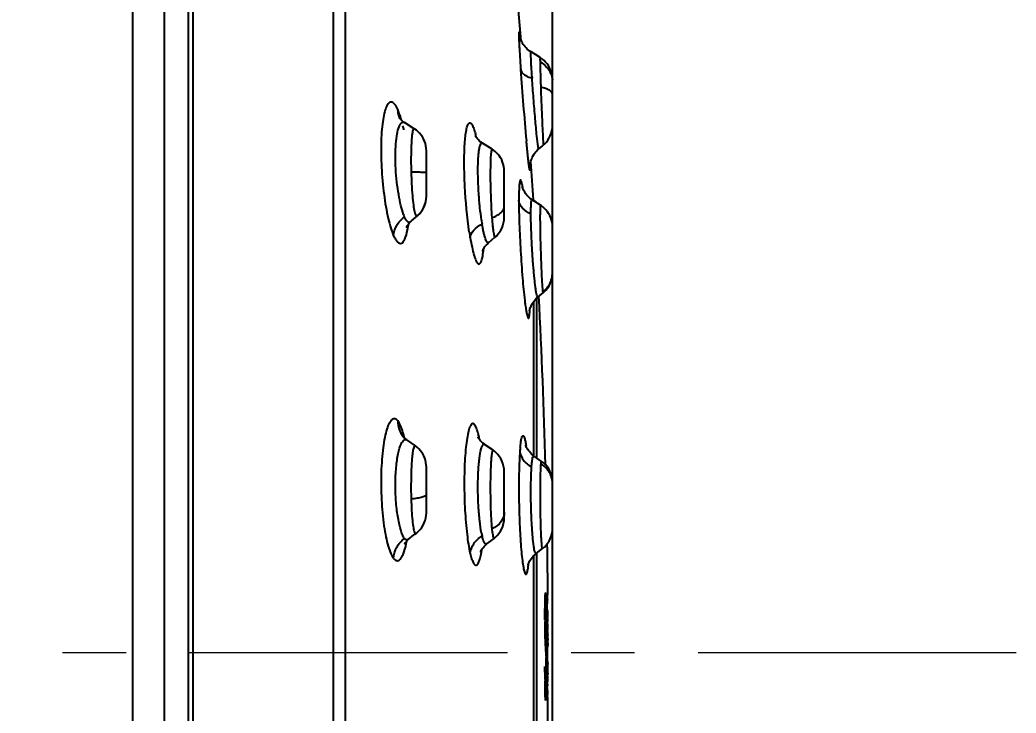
# Model space of a CAD drawing. Header units: millimetres. Extents: x 1241 to 1836, y -3 to 418.
# Drawn here: x 1494.05 to 1513.25, y 310.89 to 324.24 of the extents above; entities that cross this region are included whole.
import ezdxf

# ---------------------------------------------------------------- set-up
doc = ezdxf.new("R2010")
doc.units = ezdxf.units.MM
doc.header["$LTSCALE"] = 32.67
doc.header["$PDMODE"] = 3
doc.header["$PDSIZE"] = 0.3
doc.linetypes.add('CENTER', pattern=[0.6, 0.375, -0.075, 0.075, -0.075])
doc.layers.get('0').update_dxf_attribs({"linetype": 'CONTINUOUS'})
doc.layers.get('Defpoints').update_dxf_attribs({"linetype": 'CONTINUOUS'})
doc.layers.add('1', color=7, linetype='CONTINUOUS')
doc.layers.add('\\M+5B3DF\\M+5B4E7\\M+5CFDF', color=3, linetype='CONTINUOUS', lineweight=18)
doc.layers.add('\\M+5D6D0\\M+5D0C4\\M+5CFDF', color=1, linetype='CENTER', lineweight=18)
doc.styles.add('\\M+5CAFD\\M+5D7D6', font='txt.shx')
doc.dimstyles.new('X\\M+5B3DF\\M+5B4E7\\M+5D1F9\\M+5CABD', dxfattribs={"dimtxt": 2, "dimasz": 1.5, "dimexe": 0.5, "dimexo": 0, "dimgap": 1, "dimtad": 1, "dimtoh": 1, "dimdec": 1, "dimzin": 1, "dimdsep": 46, "dimtxsty": '\\M+5CAFD\\M+5D7D6', "dimcen": 0, "dimadec": 0, "dimazin": 0, "dimtfac": 1, "dimtdec": 1, "dimtmove": 0, "dimatfit": 3, "dimfxl": 0, "dimtolj": 1, "dimtzin": 0, "dimarcsym": 0})

# ---------------------------------------------------------------- blocks, each defined once
blk = doc.blocks.new('*D56')
at = {"layer": '\\M+5B3DF\\M+5B4E7\\M+5CFDF', "color": 0, "lineweight": -2}
for p, q in [((1343.868, 312.112), (1343.868, 366.842)), ((1504.315, 309.646), (1504.315, 366.842)), ((1499.315, 366.342), (1348.868, 366.342))]:
    blk.add_line(p, q, dxfattribs=at)
at = {"layer": '\\M+5B3DF\\M+5B4E7\\M+5CFDF', "color": 0}
for points in [[(1348.868, 367.176), (1348.868, 365.509), (1343.868, 366.342)], [(1499.315, 367.176), (1499.315, 365.509), (1504.315, 366.342)]]:
    blk.add_solid(points, dxfattribs=at)
at = {"layer": 'Defpoints', "color": 0}
for p in [(1343.868, 366.342), (1343.868, 312.112), (1504.315, 309.646)]:
    blk.add_point(p, dxfattribs=at)
at = {"layer": '\\M+5B3DF\\M+5B4E7\\M+5CFDF', "color": 0, "insert": (1419.048, 373.342), "char_height": 6, "attachment_point": 2, "style": '\\M+5CAFD\\M+5D7D6'}
blk.add_mtext('\\A1;160.4', dxfattribs=at)

msp = doc.modelspace()

# ---------------------------------------------------------------- linework, layer by layer
at = {"color": 7, "linetype": 'Continuous'}
for p, q in [((1503.984, 323.572), (1503.902, 323.624)), ((1504.075, 323.516), (1503.984, 323.572)), ((1504.085, 323.51), (1504.075, 323.516)), ((1503.92, 323.139), (1503.921, 323.12)), ((1504.305, 323.186), (1504.293, 323.233)), ((1504.312, 323.138), (1504.305, 323.186)), ((1504.315, 323.089), (1504.312, 323.138)), ((1504.315, 322.213), (1504.315, 323.089)), ((1501.65, 322.144), (1501.461, 322.262)), ((1501.65, 322.143), (1501.65, 322.143)), ((1501.885, 321.72), (1501.882, 321.768)), ((1503.151, 321.749), (1502.965, 321.866)), ((1504.139, 321.833), (1504.164, 321.855)), ((1501.885, 320.845), (1501.885, 321.717)), ((1503.385, 320.438), (1503.385, 321.324)), ((1503.863, 320.821), (1503.837, 320.846)), ((1503.893, 320.796), (1503.863, 320.821)), ((1503.921, 320.775), (1503.893, 320.796)), ((1503.92, 320.776), (1503.921, 320.775)), ((1503.973, 320.741), (1503.921, 320.775)), ((1503.921, 320.775), (1503.921, 320.775)), ((1503.947, 320.758), (1503.947, 320.773)), ((1504.034, 320.701), (1503.973, 320.741)), ((1504.083, 320.669), (1504.034, 320.701)), ((1501.702, 320.459), (1501.704, 320.461)), ((1501.576, 320.348), (1501.58, 320.352)), ((1504.312, 320.295), (1504.306, 320.345)), ((1504.315, 320.247), (1504.312, 320.299)), ((1504.315, 319.369), (1504.315, 320.251)), ((1503.087, 319.954), (1503.206, 320.054)), ((1503.206, 320.054), (1503.207, 320.054)), ((1504.008, 318.878), (1504.008, 315.802)), ((1504.032, 318.899), (1504.03, 318.899)), ((1504.032, 318.9), (1504.032, 318.899)), ((1504.13, 318.984), (1504.132, 318.982)), ((1504.132, 318.982), (1504.133, 318.982)), ((1503.947, 318.808), (1503.948, 315.839)), ((1501.418, 316.24), (1501.416, 316.242)), ((1502.885, 316.195), (1502.883, 316.199)), ((1501.671, 316.034), (1501.507, 316.149)), ((1501.671, 316.033), (1501.671, 316.034)), ((1503.17, 315.949), (1503.007, 316.062)), ((1503.171, 315.949), (1503.17, 315.949)), ((1504.01, 315.8), (1503.957, 315.839)), ((1504.056, 315.768), (1504.01, 315.8)), ((1501.885, 314.747), (1501.885, 315.622)), ((1504.099, 315.738), (1504.056, 315.768)), ((1504.133, 315.711), (1504.099, 315.737)), ((1503.385, 315.538), (1503.382, 315.592)), ((1503.385, 314.651), (1503.385, 315.535)), ((1504.295, 315.464), (1504.281, 315.507)), ((1504.306, 315.419), (1504.295, 315.464)), ((1504.312, 315.373), (1504.306, 315.419)), ((1504.315, 315.333), (1504.311, 315.389)), ((1504.315, 315.327), (1504.312, 315.373)), ((1504.315, 314.449), (1504.315, 315.333)), ((1501.564, 314.254), (1501.612, 314.292)), ((1501.612, 314.292), (1501.663, 314.331)), ((1501.663, 314.331), (1501.685, 314.348)), ((1501.684, 314.349), (1501.686, 314.35)), ((1501.734, 314.392), (1501.766, 314.426)), ((1501.533, 314.228), (1501.539, 314.234)), ((1501.54, 314.234), (1501.539, 314.234)), ((1501.54, 314.234), (1501.564, 314.254)), ((1503.049, 314.144), (1503.189, 314.252)), ((1503.049, 314.144), (1503.049, 314.144)), ((1503.944, 313.91), (1503.972, 313.937)), ((1503.948, 313.914), (1503.948, 310.18)), ((1503.972, 313.937), (1504, 313.96)), ((1504, 313.96), (1504.122, 314.055)), ((1504, 313.96), (1504, 313.96)), ((1504.008, 313.96), (1504.008, 310.137)), ((1504.118, 314.052), (1504.118, 314.052)), ((1504.175, 313.181), (1504.186, 313.181)), ((1504.205, 313.098), (1504.206, 313.137)), ((1504.209, 313.201), (1504.209, 313.206)), ((1504.213, 313.14), (1504.213, 313.131)), ((1504.17, 312.99), (1504.171, 313.034)), ((1504.176, 312.956), (1504.175, 312.906)), ((1504.182, 313.056), (1504.181, 313.056)), ((1504.189, 312.931), (1504.188, 312.956)), ((1504.19, 312.91), (1504.189, 312.931)), ((1504.191, 313.07), (1504.192, 313.056)), ((1504.192, 313.056), (1504.192, 313.037)), ((1504.204, 312.981), (1504.205, 313.02)), ((1504.204, 312.931), (1504.204, 312.954)), ((1504.205, 313.04), (1504.205, 313.098)), ((1504.209, 313.006), (1504.208, 312.967)), ((1504.208, 312.967), (1504.208, 312.89)), ((1504.209, 313.012), (1504.209, 313.006)), ((1504.211, 313.045), (1504.21, 313.056)), ((1504.169, 312.72), (1504.169, 312.856)), ((1504.175, 312.906), (1504.175, 312.781)), ((1504.193, 312.731), (1504.192, 312.776)), ((1504.195, 312.901), (1504.196, 312.881)), ((1504.207, 312.831), (1504.207, 312.762)), ((1504.208, 312.87), (1504.208, 312.851)), ((1504.218, 312.855), (1504.218, 312.78)), ((1504.219, 312.755), (1504.219, 312.731)), ((1504.169, 312.681), (1504.169, 312.72)), ((1504.175, 312.681), (1504.176, 312.631)), ((1504.197, 312.667), (1504.198, 312.637)), ((1504.204, 312.537), (1504.204, 312.62)), ((1504.204, 312.481), (1504.204, 312.537)), ((1504.207, 312.72), (1504.207, 312.678)), ((1504.207, 312.72), (1504.207, 312.706)), ((1504.207, 312.595), (1504.207, 312.395)), ((1504.218, 312.606), (1504.217, 312.68)), ((1504.219, 312.551), (1504.218, 312.578)), ((1504.22, 312.678), (1504.22, 312.65)), ((1504.221, 312.594), (1504.22, 312.539)), ((1504.174, 312.331), (1504.172, 312.431)), ((1504.183, 312.345), (1504.184, 312.331)), ((1504.204, 312.359), (1504.204, 312.42)), ((1504.204, 312.328), (1504.204, 312.359)), ((1504.207, 312.395), (1504.207, 312.334)), ((1504.219, 312.412), (1504.219, 312.495)), ((1504.221, 312.511), (1504.221, 312.484)), ((1504.221, 312.456), (1504.221, 312.423)), ((1504.221, 312.423), (1504.222, 312.39)), ((1504.175, 312.32), (1504.174, 312.331)), ((1504.174, 312.281), (1504.188, 312.281)), ((1504.18, 312.223), (1504.179, 312.231)), ((1504.179, 312.206), (1504.193, 312.206)), ((1504.186, 312.145), (1504.185, 312.156)), ((1504.192, 312.214), (1504.193, 312.206)), ((1504.204, 312.267), (1504.204, 312.328)), ((1504.204, 312.181), (1504.204, 312.267)), ((1504.207, 312.334), (1504.207, 312.303)), ((1504.207, 312.303), (1504.207, 312.242)), ((1504.207, 312.242), (1504.207, 312.181)), ((1504.207, 312.181), (1504.208, 312.142)), ((1504.22, 312.317), (1504.22, 312.337)), ((1504.22, 312.239), (1504.22, 312.298)), ((1504.22, 312.181), (1504.22, 312.239)), ((1504.22, 311.881), (1504.22, 312.181)), ((1504.222, 312.323), (1504.222, 312.29)), ((1504.185, 312.081), (1504.198, 312.081)), ((1504.192, 312.048), (1504.192, 312.056)), ((1504.197, 312.095), (1504.198, 312.081)), ((1504.208, 312.123), (1504.208, 312.064)), ((1504.169, 311.753), (1504.169, 311.781)), ((1504.174, 311.781), (1504.175, 311.656)), ((1504.195, 311.856), (1504.195, 311.881)), ((1504.199, 311.956), (1504.2, 311.9)), ((1504.2, 311.9), (1504.2, 311.789)), ((1504.219, 311.756), (1504.219, 311.806)), ((1504.222, 311.853), (1504.221, 311.825)), ((1504.221, 311.798), (1504.221, 311.686)), ((1504.194, 311.606), (1504.195, 311.656)), ((1504.2, 311.706), (1504.199, 311.661)), ((1504.199, 311.639), (1504.199, 311.595)), ((1504.2, 311.734), (1504.2, 311.706)), ((1504.219, 311.656), (1504.219, 311.706)), ((1504.22, 311.604), (1504.22, 311.576)), ((1504.221, 311.686), (1504.221, 311.659)), ((1504.177, 311.431), (1504.179, 311.381)), ((1504.191, 311.395), (1504.192, 311.406)), ((1504.192, 311.406), (1504.193, 311.456)), ((1504.193, 311.481), (1504.194, 311.506)), ((1504.196, 311.44), (1504.196, 311.373)), ((1504.209, 311.497), (1504.209, 311.447)), ((1504.219, 311.521), (1504.219, 311.494)), ((1504.219, 311.437), (1504.219, 311.409)), ((1504.173, 311.306), (1504.185, 311.306)), ((1504.184, 311.314), (1504.185, 311.306)), ((1504.191, 311.194), (1504.19, 311.18)), ((1504.192, 311.208), (1504.191, 311.194)), ((1504.208, 311.23), (1504.207, 311.275)), ((1504.208, 311.219), (1504.208, 311.23)), ((1504.209, 311.381), (1504.21, 311.364)), ((1504.212, 311.314), (1504.212, 311.306)), ((1504.177, 311.18), (1504.19, 311.18)), ((1504.185, 311.136), (1504.184, 311.13)), ((1504.211, 311.138), (1504.211, 311.13))]:
    msp.add_line(p, q, dxfattribs=at)
for points in [[(1503.901, 323.623), (1503.878, 323.639), (1503.853, 323.658), (1503.829, 323.679), (1503.807, 323.7), (1503.787, 323.722), (1503.769, 323.745), (1503.752, 323.769), (1503.738, 323.791), (1503.726, 323.814), (1503.715, 323.835), (1503.707, 323.855), (1503.7, 323.873), (1503.694, 323.889), (1503.69, 323.903), (1503.687, 323.913), (1503.685, 323.921), (1503.684, 323.927), (1503.684, 323.93), (1503.683, 323.931)], [(1504.258, 323.319), (1504.236, 323.359), (1504.21, 323.395), (1504.182, 323.429), (1504.151, 323.459), (1504.119, 323.486), (1504.085, 323.51)], [(1504.293, 323.233), (1504.278, 323.278), (1504.258, 323.319)], [(1501.373, 322.34), (1501.369, 322.345), (1501.364, 322.352), (1501.362, 322.356), (1501.363, 322.354), (1501.366, 322.347), (1501.367, 322.346)], [(1501.461, 322.262), (1501.457, 322.265), (1501.43, 322.284), (1501.408, 322.302), (1501.391, 322.319), (1501.378, 322.334), (1501.373, 322.34)], [(1501.882, 321.768), (1501.875, 321.816), (1501.864, 321.862), (1501.848, 321.906), (1501.829, 321.948), (1501.807, 321.987), (1501.782, 322.023), (1501.754, 322.056), (1501.724, 322.087), (1501.692, 322.114), (1501.659, 322.138), (1501.65, 322.143)], [(1504.225, 321.925), (1504.25, 321.966), (1504.272, 322.01), (1504.29, 322.058), (1504.304, 322.107), (1504.312, 322.159), (1504.315, 322.211)], [(1502.965, 321.866), (1502.936, 321.886), (1502.91, 321.907), (1502.888, 321.928), (1502.869, 321.948), (1502.853, 321.967), (1502.841, 321.984), (1502.832, 321.998), (1502.826, 322.008)], [(1503.385, 321.326), (1503.382, 321.372), (1503.376, 321.417), (1503.366, 321.461), (1503.352, 321.503), (1503.335, 321.543), (1503.315, 321.581), (1503.292, 321.617), (1503.266, 321.65), (1503.238, 321.68), (1503.208, 321.708), (1503.177, 321.733), (1503.151, 321.75)], [(1503.882, 321.424), (1503.882, 321.421), (1503.882, 321.418), (1503.882, 321.417), (1503.882, 321.418), (1503.882, 321.421), (1503.882, 321.426), (1503.883, 321.435), (1503.884, 321.446), (1503.886, 321.46), (1503.889, 321.477), (1503.893, 321.496), (1503.898, 321.517), (1503.905, 321.539), (1503.914, 321.563), (1503.924, 321.588), (1503.937, 321.614), (1503.951, 321.639), (1503.968, 321.665), (1503.986, 321.69), (1504.006, 321.714), (1504.028, 321.737), (1504.048, 321.755)], [(1504.048, 321.754), (1504.076, 321.778), (1504.114, 321.811), (1504.139, 321.833)], [(1504.164, 321.853), (1504.196, 321.887), (1504.225, 321.925)], [(1503.905, 321.538), (1503.915, 321.563), (1503.925, 321.589), (1503.938, 321.615), (1503.953, 321.64), (1503.97, 321.665), (1503.988, 321.689)], [(1503.757, 320.961), (1503.749, 320.978), (1503.744, 320.992), (1503.74, 321.002), (1503.737, 321.01), (1503.736, 321.014), (1503.736, 321.015), (1503.736, 321.015)], [(1501.792, 320.555), (1501.818, 320.596), (1501.841, 320.641), (1501.859, 320.688), (1501.873, 320.739), (1501.882, 320.791), (1501.885, 320.845)], [(1503.837, 320.846), (1503.814, 320.872), (1503.795, 320.897), (1503.78, 320.921), (1503.767, 320.942), (1503.757, 320.961)], [(1504.085, 320.672), (1503.999, 320.728), (1503.951, 320.759)], [(1504.306, 320.341), (1504.295, 320.387), (1504.28, 320.43), (1504.262, 320.472), (1504.24, 320.51), (1504.216, 320.546), (1504.189, 320.58), (1504.159, 320.61), (1504.128, 320.637), (1504.095, 320.662), (1504.084, 320.67)], [(1501.58, 320.352), (1501.597, 320.368), (1501.638, 320.404)], [(1501.638, 320.404), (1501.682, 320.442), (1501.704, 320.461)], [(1501.704, 320.461), (1501.729, 320.483), (1501.762, 320.517), (1501.792, 320.555)], [(1503.207, 320.054), (1503.232, 320.077), (1503.264, 320.111), (1503.293, 320.149), (1503.319, 320.19), (1503.342, 320.234), (1503.36, 320.282), (1503.373, 320.332), (1503.382, 320.385), (1503.385, 320.438)], [(1501.503, 320.253), (1501.503, 320.252), (1501.502, 320.25), (1501.504, 320.254), (1501.508, 320.262), (1501.514, 320.274), (1501.524, 320.289), (1501.537, 320.307), (1501.554, 320.327), (1501.576, 320.348)], [(1502.968, 319.796), (1502.967, 319.79), (1502.967, 319.789), (1502.968, 319.793), (1502.971, 319.801), (1502.976, 319.813), (1502.984, 319.83), (1502.995, 319.85), (1503.01, 319.873), (1503.029, 319.897), (1503.053, 319.923), (1503.081, 319.95), (1503.086, 319.955)], [(1504.27, 319.162), (1504.289, 319.21), (1504.303, 319.262), (1504.312, 319.315), (1504.315, 319.369)], [(1504.133, 318.982), (1504.156, 319.003), (1504.189, 319.037), (1504.22, 319.075)], [(1504.22, 319.075), (1504.247, 319.117), (1504.27, 319.162)], [(1503.973, 318.841), (1503.994, 318.864), (1504.018, 318.887), (1504.032, 318.899)], [(1504.032, 318.9), (1504.107, 318.962), (1504.132, 318.982)], [(1503.873, 318.639), (1503.873, 318.638), (1503.873, 318.639), (1503.873, 318.642), (1503.874, 318.648), (1503.876, 318.657), (1503.88, 318.669), (1503.885, 318.685), (1503.891, 318.704)], [(1503.891, 318.704), (1503.9, 318.724), (1503.91, 318.747), (1503.923, 318.77), (1503.937, 318.793), (1503.954, 318.817), (1503.973, 318.841)], [(1501.439, 316.21), (1501.431, 316.22), (1501.423, 316.232), (1501.418, 316.24)], [(1501.507, 316.148), (1501.493, 316.159), (1501.473, 316.176), (1501.456, 316.192), (1501.442, 316.207), (1501.439, 316.21)], [(1503.007, 316.062), (1503.002, 316.065), (1502.973, 316.088), (1502.948, 316.111), (1502.927, 316.134), (1502.911, 316.154), (1502.899, 316.171), (1502.89, 316.185), (1502.885, 316.195)], [(1501.885, 315.624), (1501.882, 315.67), (1501.876, 315.715), (1501.866, 315.758), (1501.852, 315.8), (1501.835, 315.84), (1501.815, 315.878), (1501.792, 315.913), (1501.767, 315.946), (1501.739, 315.976), (1501.71, 316.003), (1501.679, 316.028), (1501.671, 316.033)], [(1503.957, 315.839), (1503.937, 315.854), (1503.911, 315.877), (1503.888, 315.9), (1503.868, 315.923), (1503.85, 315.946), (1503.836, 315.967), (1503.824, 315.988), (1503.814, 316.006), (1503.806, 316.022), (1503.801, 316.035), (1503.798, 316.045), (1503.797, 316.047)], [(1503.382, 315.592), (1503.373, 315.645), (1503.359, 315.696), (1503.34, 315.745), (1503.317, 315.79), (1503.289, 315.832), (1503.258, 315.871), (1503.224, 315.906), (1503.187, 315.937), (1503.171, 315.949)], [(1504.281, 315.507), (1504.263, 315.547), (1504.242, 315.585), (1504.218, 315.621), (1504.192, 315.654), (1504.164, 315.684), (1504.133, 315.711)], [(1504.311, 315.389), (1504.302, 315.444), (1504.287, 315.497), (1504.266, 315.547), (1504.241, 315.594), (1504.212, 315.636), (1504.179, 315.675)], [(1501.766, 314.426), (1501.796, 314.464), (1501.821, 314.505), (1501.843, 314.549), (1501.861, 314.596), (1501.874, 314.645), (1501.882, 314.696), (1501.885, 314.747)], [(1503.189, 314.251), (1503.216, 314.274), (1503.251, 314.308), (1503.283, 314.346), (1503.312, 314.389), (1503.337, 314.435), (1503.357, 314.484), (1503.372, 314.537), (1503.381, 314.592), (1503.385, 314.648)], [(1501.686, 314.35), (1501.699, 314.361), (1501.734, 314.392)], [(1504.122, 314.055), (1504.158, 314.085), (1504.191, 314.12), (1504.221, 314.158), (1504.248, 314.2), (1504.271, 314.245), (1504.29, 314.293), (1504.303, 314.343), (1504.312, 314.395), (1504.315, 314.448)], [(1501.471, 314.16), (1501.469, 314.157), (1501.466, 314.149), (1501.466, 314.148), (1501.468, 314.151), (1501.473, 314.16), (1501.481, 314.172), (1501.494, 314.188), (1501.51, 314.207), (1501.533, 314.228)], [(1502.931, 314.001), (1502.93, 314), (1502.929, 313.995), (1502.928, 313.994), (1502.93, 313.998), (1502.934, 314.006), (1502.94, 314.019), (1502.949, 314.034), (1502.961, 314.053), (1502.976, 314.073), (1502.995, 314.094), (1503.016, 314.116), (1503.043, 314.139), (1503.049, 314.144)], [(1503.844, 313.738), (1503.844, 313.737), (1503.844, 313.738), (1503.845, 313.743), (1503.847, 313.751), (1503.851, 313.762), (1503.857, 313.775), (1503.864, 313.791), (1503.873, 313.811), (1503.886, 313.833), (1503.902, 313.857), (1503.921, 313.883), (1503.944, 313.91)]]:
    msp.add_lwpolyline(points, dxfattribs=at)
for centre, radius, start, end in [((1369.175, 312.05), 135.054, 5.00744, 7.02375), ((1543.639, 325.997), 40.03, 183.715, 183.8837), ((1559.172, 327.048), 55.599, 183.8799, 185.3017), ((1516.138, 323.323), 12.056, 181.3494, 181.7896), ((1503.909, 323.048), 0.406, 0.0001, 5.8853), ((1501.729, 322.508), 0.397, 178.8392, 192.0055), ((1501.715, 322.506), 0.383, 192.1032, 204.6362), ((1499.694, 321.841), 1.773, 16.6787, 18.7929), ((1499.279, 321.715), 2.206, 15.5354, 16.7106), ((1497.971, 321.382), 3.557, 11.9808, 13.3392), ((1500.743, 321.489), 2.159, 13.0734, 14.8368), ((1369.175, 312.05), 135.054, 3.70328, 4.01812), ((1500.8, 320.514), 2.983, 8.7905, 9.1785), ((1501.385, 320.845), 0.499, 309.3712, 359.9909), ((1510.182, 320.769), 6.516, 179.2886, 180.0234), ((1502.486, 320.851), 1.105, 198.8569, 201.3378), ((1502, 320.683), 0.591, 203.2944, 203.8622), ((1507.337, 321.024), 4.437, 188.3057, 188.5536), ((1506.864, 320.952), 3.959, 188.5423, 189.3706), ((1508.214, 320.965), 5.562, 188.3938, 189.5249), ((1500.737, 320.051), 2.26, 353.4801, 354.4655), ((1503.835, 319.379), 0.48, 330.6975, 359.9358), ((1503.822, 319.389), 0.496, 307.9093, 319.1735), ((1503.827, 319.384), 0.489, 319.2139, 330.6923), ((1372.885, 312.05), 131.345, 1.57786, 2.99587), ((1509.861, 319.572), 6.127, 186.9287, 187.6805), ((1499.67, 315.769), 1.84, 14.4404, 16.6128), ((1499.286, 315.669), 2.236, 13.43, 14.4771), ((1503.239, 316.217), 0.349, 176.5829, 185.9485), ((1500.978, 315.783), 1.966, 11.2959, 13.3944), ((1500.85, 315.754), 2.097, 11.1067, 11.3689), ((1507.368, 315.656), 3.692, 174.4791, 175.7636), ((1503.857, 315.295), 0.458, 26.5056, 33.0312), ((1503.862, 315.297), 0.453, 13.3247, 26.524), ((1503.87, 315.299), 0.445, 0.0376, 13.2446), ((1504.647, 314.682), 1.732, 190.9104, 191.3917), ((1504.332, 314.618), 1.41, 191.3493, 193.0617), ((1501.582, 314.349), 0.157, 217.0217, 218.4214), ((1372.885, 312.05), 131.345, 0.4826, 0.9148), ((1500.665, 314.389), 2.316, 350.518, 351.3455), ((1501.431, 314.015), 2.436, 353.4088, 354.209), ((1501.08, 314.052), 2.789, 354.1944, 354.3544), ((1463.744, 314.496), 40.453, 357.9603, 358.1021), ((1501.797, 313.179), 2.409, 358.9914, 359.4538), ((1476.597, 313.169), 27.574, 359.3501, 359.6273), ((1501.699, 313.084), 2.473, 358.8433, 359.3587), ((1502.512, 312.969), 1.682, 359.6267, 2.2911), ((1517.693, 312.967), 13.489, 179.9393, 180.0571), ((1502.277, 313.056), 1.929, 358.9487, 359.5269), ((1495.055, 312.785), 9.12, 359.508, 359.9793), ((1372.885, 312.05), 131.31, 0.24261, 0.29718), ((1508.676, 312.931), 4.481, 180.63, 181.0215), ((1507.524, 312.799), 3.317, 179.107, 179.4431), ((1492.827, 312.764), 11.381, 359.7803, 359.9901), ((1501.769, 312.906), 2.439, 359.1675, 359.6245), ((1501.917, 312.835), 2.302, 0.4873, 1.117), ((1506.568, 312.8), 2.349, 180.4977, 181.1008), ((1501.495, 312.676), 2.725, 0.6253, 1.1395), ((1507.976, 312.725), 3.806, 180.6599, 181.0783), ((1513.433, 312.635), 9.259, 179.5576, 179.7123), ((1500.039, 312.569), 4.16, 0.506, 0.9265), ((1512.74, 312.656), 8.522, 180.3338, 180.5208), ((1498.175, 312.5), 6.044, 0.2189, 0.4824), ((1510.363, 312.754), 6.143, 180.4442, 180.7057), ((1499.801, 312.6), 4.42, 0.2924, 0.6542), ((1499.617, 312.603), 4.604, 359.8917, 0.2383), ((1508.932, 312.561), 4.712, 180.2654, 180.6018), ((1497.968, 312.503), 6.251, 359.9252, 0.1799), ((1488.137, 312.277), 16.082, 0.28, 0.4779), ((1512.055, 312.39), 7.835, 180.2496, 180.3918), ((1498.818, 312.425), 5.403, 0.3307, 0.6227), ((1493.397, 312.327), 10.825, 0.153, 0.3291), ((1493.066, 312.331), 11.156, 359.9572, 0.1282), ((1498.61, 312.282), 5.61, 0.165, 0.3636), ((1518.163, 312.275), 13.942, 179.9401, 180.0773), ((1530.908, 312.32), 26.687, 180.1377, 180.2812), ((1490.763, 312.132), 13.459, 0.103, 0.2455), ((1507.991, 312.021), 3.798, 180.6053, 180.9829), ((1505.633, 312.102), 1.435, 180.8292, 181.3856), ((1502.82, 311.938), 1.379, 0.755, 1.3311), ((1497.767, 312.106), 6.44, 0.1445, 0.3175), ((1500.646, 311.726), 3.55, 0.488, 0.8916), ((1527.876, 311.842), 23.677, 180.1289, 180.2635), ((1509.662, 311.787), 5.443, 179.5341, 179.7972), ((1497.983, 311.908), 6.237, 359.5174, 359.7469), ((1510.937, 311.776), 6.716, 179.5819, 179.8188), ((1496.683, 311.91), 7.539, 359.5691, 359.7799), ((1449.723, 311.492), 54.447, 0.0407, 0.2747), ((1506.596, 311.589), 2.401, 179.6107, 180.2071), ((1372.885, 312.05), 131.311, 359.8388, 359.87154), ((1501.405, 311.712), 2.79, 358.8454, 359.3577), ((1506.887, 311.622), 2.688, 179.1544, 179.6281), ((1502.201, 311.673), 2.018, 359.1058, 359.4976), ((1499.119, 311.75), 5.1, 359.5018, 0.064), ((1507.099, 311.526), 2.88, 179.0025, 179.5481), ((1500.942, 311.662), 3.279, 358.9725, 359.4454), ((1512.85, 311.58), 8.629, 179.4816, 179.6665), ((1507.069, 311.57), 2.899, 180.776, 181.2704), ((1501.51, 311.4), 2.667, 0.6669, 1.2041), ((1507.157, 311.417), 2.964, 178.7633, 179.2482), ((1507.616, 311.471), 3.417, 179.0436, 179.4167), ((1502.71, 311.534), 1.488, 358.0653, 358.9113), ((1502.045, 311.346), 2.162, 0.4813, 1.0712), ((1517.846, 311.613), 13.637, 180.3462, 180.4862), ((1510.634, 311.449), 6.425, 180.011, 180.4573), ((1499.19, 311.362), 5.02, 0.213, 0.4035), ((1507.14, 311.53), 2.921, 179.6357, 180.1773), ((1501.261, 311.484), 2.959, 359.642, 0.1838), ((1501.42, 311.487), 2.799, 358.979, 359.5554), ((1505.814, 311.271), 1.62, 177.9934, 178.7898), ((1494.372, 311.672), 9.829, 357.994, 358.1248), ((1502.975, 311.39), 1.221, 358.1252, 359.1748), ((1372.885, 312.05), 131.345, 359.08313, 359.63002), ((1495.924, 311.52), 8.297, 357.9684, 358.1038), ((1505.627, 311.175), 1.413, 177.968, 178.7647)]:
    msp.add_arc(centre, radius, start, end, dxfattribs=at)
for points, knots in [([(1503.686, 323.921), (1503.684, 323.936), (1503.679, 323.963), (1503.677, 323.984), (1503.669, 324.008), (1503.665, 323.984), (1503.666, 323.963), (1503.666, 323.914), (1503.668, 323.853), (1503.67, 323.805), (1503.671, 323.778)], [0, 0, 0, 0, 0.148499, 0.238942, 0.271441, 0.302243, 0.391174, 0.538128, 0.741906, 1, 1, 1, 1]), ([(1503.671, 323.778), (1503.673, 323.751), (1503.679, 323.626), (1503.687, 323.501), (1503.693, 323.403)], [0, 0, 0, 0, 0.212776, 1, 1, 1, 1]), ([(1503.92, 323.139), (1503.915, 323.206), (1503.909, 323.302), (1503.903, 323.42), (1503.9, 323.492), (1503.899, 323.546), (1503.898, 323.591), (1503.898, 323.606), (1503.899, 323.625), (1503.901, 323.624)], [0, 0, 0, 0, 0.416723, 0.590429, 0.73688, 0.853061, 0.936507, 0.98562, 1, 1, 1, 1]), ([(1504.075, 323.516), (1504.075, 323.516), (1504.075, 323.514), (1504.074, 323.511), (1504.074, 323.504), (1504.073, 323.49), (1504.073, 323.466), (1504.074, 323.445), (1504.074, 323.433)], [0, 0, 0, 0, 0.015216, 0.061392, 0.139028, 0.248175, 0.561045, 1, 1, 1, 1]), ([(1503.701, 323.286), (1503.703, 323.268), (1503.725, 323.218), (1503.804, 323.157), (1503.879, 323.131), (1503.921, 323.12)], [0, 0, 0, 0, 0.18766, 0.543418, 1, 1, 1, 1]), ([(1504.074, 323.433), (1504.074, 323.409), (1504.078, 323.278), (1504.083, 323.147), (1504.085, 323.04)], [0, 0, 0, 0, 0.182763, 1, 1, 1, 1]), ([(1504.038, 321.799), (1504.027, 321.866), (1504.008, 322.043), (1503.98, 322.354), (1503.948, 322.727), (1503.93, 322.99), (1503.921, 323.12)], [0, 0, 0, 0, 0.15342, 0.40411, 0.704916, 1, 1, 1, 1]), ([(1504.262, 323.248), (1504.269, 323.236), (1504.294, 323.186), (1504.308, 323.131), (1504.312, 323.089)], [0, 0, 0, 0, 0.256514, 1, 1, 1, 1]), ([(1504.087, 322.947), (1504.092, 322.817), (1504.099, 322.624), (1504.11, 322.373), (1504.117, 322.203), (1504.124, 322.076), (1504.128, 321.989), (1504.131, 321.937), (1504.133, 321.896), (1504.135, 321.864), (1504.137, 321.845), (1504.138, 321.835), (1504.139, 321.833)], [0, 0, 0, 0, 0.34889, 0.519527, 0.675206, 0.807191, 0.862176, 0.908853, 0.946538, 0.974564, 0.992389, 1, 1, 1, 1]), ([(1504.315, 322.804), (1504.315, 322.838), (1504.26, 322.888), (1504.177, 322.923), (1504.119, 322.94), (1504.087, 322.947)], [0, 0, 0, 0, 0.362282, 0.652844, 1, 1, 1, 1]), ([(1501.332, 322.516), (1501.316, 322.549), (1501.293, 322.594), (1501.252, 322.638), (1501.224, 322.656), (1501.195, 322.659), (1501.167, 322.647), (1501.143, 322.622), (1501.109, 322.566), (1501.076, 322.465), (1501.045, 322.313), (1501.023, 322.123), (1501.011, 321.902), (1501.01, 321.658), (1501.021, 321.312), (1501.058, 320.894), (1501.124, 320.503), (1501.194, 320.24), (1501.232, 320.13), (1501.253, 320.082)], [0, 0, 0, 0, 0.038326, 0.052093, 0.062968, 0.072226, 0.081835, 0.093614, 0.108592, 0.149445, 0.204359, 0.271868, 0.350174, 0.43703, 0.529044, 0.713971, 0.877801, 0.945267, 1, 1, 1, 1]), ([(1501.373, 322.412), (1501.369, 322.421), (1501.357, 322.457), (1501.343, 322.491), (1501.332, 322.516)], [0, 0, 0, 0, 0.270497, 1, 1, 1, 1]), ([(1501.441, 320.494), (1501.421, 320.55), (1501.388, 320.676), (1501.347, 320.884), (1501.312, 321.121), (1501.291, 321.372), (1501.286, 321.619), (1501.292, 321.843), (1501.315, 322.029), (1501.341, 322.137), (1501.358, 322.181)], [0, 0, 0, 0, 0.103221, 0.229522, 0.372859, 0.523634, 0.671573, 0.805934, 0.917112, 1, 1, 1, 1]), ([(1501.358, 322.181), (1501.364, 322.195), (1501.376, 322.221), (1501.397, 322.252), (1501.422, 322.271), (1501.441, 322.27), (1501.448, 322.268)], [0, 0, 0, 0, 0.353553, 0.623055, 0.824177, 1, 1, 1, 1]), ([(1501.65, 322.143), (1501.633, 322.153), (1501.612, 322.078), (1501.605, 322.017), (1501.596, 321.908), (1501.591, 321.783), (1501.585, 321.578), (1501.587, 321.418), (1501.591, 321.307)], [0, 0, 0, 0, 0.068469, 0.156005, 0.278693, 0.431425, 0.60745, 1, 1, 1, 1]), ([(1502.711, 320.153), (1502.668, 320.445), (1502.628, 320.887), (1502.612, 321.396), (1502.615, 321.669), (1502.622, 321.844), (1502.634, 321.992), (1502.648, 322.097), (1502.664, 322.163), (1502.675, 322.2), (1502.687, 322.228), (1502.7, 322.247), (1502.716, 322.257), (1502.734, 322.255), (1502.75, 322.241), (1502.774, 322.207), (1502.802, 322.139), (1502.82, 322.078), (1502.83, 322.041)], [0, 0, 0, 0, 0.371979, 0.557841, 0.641436, 0.715857, 0.778944, 0.828888, 0.848603, 0.864727, 0.877351, 0.88675, 0.893685, 0.900007, 0.908108, 0.919344, 0.952528, 1, 1, 1, 1]), ([(1502.946, 320.383), (1502.935, 320.464), (1502.914, 320.633), (1502.893, 320.89), (1502.879, 321.149), (1502.876, 321.356), (1502.88, 321.508), (1502.886, 321.606), (1502.893, 321.69), (1502.903, 321.759), (1502.915, 321.812), (1502.928, 321.847), (1502.944, 321.87), (1502.96, 321.869), (1502.965, 321.866)], [0, 0, 0, 0, 0.161451, 0.336294, 0.511337, 0.673608, 0.746083, 0.81094, 0.866947, 0.913064, 0.948504, 0.973304, 0.988596, 1, 1, 1, 1]), ([(1503.15, 321.751), (1503.147, 321.752), (1503.139, 321.739), (1503.135, 321.718), (1503.128, 321.679), (1503.122, 321.603), (1503.117, 321.476), (1503.115, 321.296), (1503.116, 321.087), (1503.124, 320.795), (1503.135, 320.575), (1503.145, 320.431)], [0, 0, 0, 0, 0.007234, 0.025033, 0.053862, 0.0931, 0.200104, 0.33943, 0.501256, 0.673635, 1, 1, 1, 1]), ([(1503.845, 321.573), (1503.843, 321.597), (1503.831, 321.709), (1503.82, 321.822), (1503.811, 321.91)], [0, 0, 0, 0, 0.214621, 1, 1, 1, 1]), ([(1504.048, 321.754), (1504.047, 321.754), (1504.045, 321.76), (1504.044, 321.766), (1504.041, 321.781), (1504.039, 321.792), (1504.038, 321.799)], [0, 0, 0, 0, 0.057911, 0.243444, 0.558164, 1, 1, 1, 1]), ([(1503.882, 321.428), (1503.883, 321.413), (1503.882, 321.385), (1503.884, 321.363), (1503.88, 321.339), (1503.872, 321.363), (1503.869, 321.385), (1503.861, 321.435), (1503.854, 321.497), (1503.848, 321.546), (1503.845, 321.573)], [0, 0, 0, 0, 0.147386, 0.23658, 0.267507, 0.299859, 0.389996, 0.53786, 0.741872, 1, 1, 1, 1]), ([(1501.591, 321.307), (1501.595, 321.156), (1501.604, 320.943), (1501.629, 320.687), (1501.646, 320.583), (1501.657, 320.54)], [0, 0, 0, 0, 0.589759, 0.827441, 1, 1, 1, 1]), ([(1501.885, 321.295), (1501.885, 321.296), (1501.875, 321.297), (1501.863, 321.299), (1501.836, 321.301), (1501.802, 321.303), (1501.758, 321.304), (1501.687, 321.306), (1501.63, 321.307), (1501.591, 321.307)], [0, 0, 0, 0, 0.01746, 0.067987, 0.153661, 0.273095, 0.423441, 0.599132, 1, 1, 1, 1]), ([(1503.745, 320.99), (1503.74, 321.018), (1503.734, 321.056), (1503.723, 321.103), (1503.716, 321.127), (1503.709, 321.144), (1503.705, 321.155), (1503.695, 321.159), (1503.689, 321.15), (1503.685, 321.137), (1503.681, 321.116), (1503.677, 321.088), (1503.674, 321.053), (1503.671, 321.012), (1503.668, 320.943), (1503.667, 320.889), (1503.666, 320.85)], [0, 0, 0, 0, 0.173585, 0.239486, 0.291061, 0.328259, 0.351513, 0.364147, 0.38012, 0.408751, 0.451687, 0.509144, 0.580798, 0.6662, 0.764862, 1, 1, 1, 1]), ([(1503.145, 320.431), (1503.179, 320.441), (1503.241, 320.466), (1503.319, 320.518), (1503.372, 320.58), (1503.385, 320.628), (1503.385, 320.65)], [0, 0, 0, 0, 0.307523, 0.580871, 0.808666, 1, 1, 1, 1]), ([(1503.898, 320.499), (1503.838, 320.526), (1503.732, 320.595), (1503.673, 320.711), (1503.666, 320.767)], [0, 0, 0, 0, 0.538154, 1, 1, 1, 1]), ([(1503.666, 320.767), (1503.666, 320.617), (1503.674, 320.291), (1503.697, 319.791), (1503.732, 319.296), (1503.762, 318.977), (1503.78, 318.833)], [0, 0, 0, 0, 0.231656, 0.504595, 0.77529, 1, 1, 1, 1]), ([(1503.898, 320.499), (1503.898, 320.539), (1503.898, 320.605), (1503.903, 320.699), (1503.904, 320.74), (1503.914, 320.778), (1503.92, 320.776)], [0, 0, 0, 0, 0.422844, 0.736114, 0.930905, 1, 1, 1, 1]), ([(1504.083, 320.669), (1504.082, 320.668), (1504.081, 320.663), (1504.08, 320.654), (1504.079, 320.64), (1504.076, 320.611), (1504.075, 320.563), (1504.073, 320.493), (1504.073, 320.407), (1504.074, 320.306), (1504.076, 320.194), (1504.078, 320.03), (1504.085, 319.817), (1504.095, 319.505), (1504.105, 319.28), (1504.114, 319.142)], [0, 0, 0, 0, 0.002851, 0.008956, 0.018347, 0.030994, 0.06567, 0.112105, 0.169194, 0.235429, 0.309218, 0.388871, 0.558398, 0.727424, 1, 1, 1, 1]), ([(1504.085, 320.672), (1504.085, 320.671), (1504.086, 320.67), (1504.087, 320.669), (1504.087, 320.669)], [0, 0, 0, 0, 0.383532, 1, 1, 1, 1]), ([(1501.253, 320.082), (1501.256, 320.151), (1501.301, 320.293), (1501.401, 320.401), (1501.46, 320.444)], [0, 0, 0, 0, 0.484413, 1, 1, 1, 1]), ([(1501.479, 320.405), (1501.478, 320.408), (1501.471, 320.42), (1501.464, 320.434), (1501.46, 320.444)], [0, 0, 0, 0, 0.232442, 1, 1, 1, 1]), ([(1501.58, 320.352), (1501.573, 320.346), (1501.557, 320.336), (1501.527, 320.344), (1501.502, 320.369), (1501.487, 320.391), (1501.479, 320.405)], [0, 0, 0, 0, 0.206271, 0.396671, 0.650517, 1, 1, 1, 1]), ([(1501.657, 320.54), (1501.657, 320.537), (1501.66, 320.526), (1501.663, 320.515), (1501.666, 320.507)], [0, 0, 0, 0, 0.269999, 1, 1, 1, 1]), ([(1501.666, 320.507), (1501.668, 320.499), (1501.674, 320.485), (1501.682, 320.467), (1501.696, 320.456), (1501.702, 320.459)], [0, 0, 0, 0, 0.397032, 0.689646, 1, 1, 1, 1]), ([(1503.145, 320.431), (1503.15, 320.376), (1503.157, 320.299), (1503.168, 320.202), (1503.176, 320.148), (1503.184, 320.103), (1503.189, 320.079), (1503.2, 320.049), (1503.206, 320.054)], [0, 0, 0, 0, 0.429043, 0.605066, 0.749962, 0.862255, 0.94092, 1, 1, 1, 1]), ([(1504.03, 318.899), (1504.025, 318.899), (1504.018, 318.918), (1504.01, 318.945), (1503.999, 318.996), (1503.989, 319.063), (1503.979, 319.148), (1503.968, 319.247), (1503.957, 319.359), (1503.942, 319.527), (1503.926, 319.748), (1503.908, 320.088), (1503.898, 320.339), (1503.898, 320.499)], [0, 0, 0, 0, 0.008584, 0.028817, 0.060249, 0.102666, 0.155738, 0.218323, 0.288981, 0.365922, 0.53169, 0.702203, 1, 1, 1, 1]), ([(1501.519, 320.187), (1501.521, 320.197), (1501.529, 320.237), (1501.536, 320.278), (1501.54, 320.309)], [0, 0, 0, 0, 0.235585, 1, 1, 1, 1]), ([(1502.728, 320.044), (1502.734, 320.097), (1502.797, 320.209), (1502.898, 320.278), (1502.958, 320.307)], [0, 0, 0, 0, 0.443593, 1, 1, 1, 1]), ([(1503.086, 319.955), (1503.082, 319.951), (1503.069, 319.947), (1503.051, 319.963), (1503.036, 319.989), (1503.02, 320.029), (1503.005, 320.082), (1502.988, 320.147), (1502.973, 320.224), (1502.963, 320.278), (1502.958, 320.307)], [0, 0, 0, 0, 0.038803, 0.085902, 0.161223, 0.269878, 0.410597, 0.580768, 0.77796, 1, 1, 1, 1]), ([(1501.253, 320.082), (1501.264, 320.057), (1501.286, 320.014), (1501.323, 319.963), (1501.363, 319.933), (1501.407, 319.934), (1501.443, 319.966), (1501.488, 320.049), (1501.507, 320.128), (1501.519, 320.187)], [0, 0, 0, 0, 0.162956, 0.284894, 0.372099, 0.442968, 0.527022, 0.644531, 1, 1, 1, 1]), ([(1502.728, 320.044), (1502.739, 319.982), (1502.759, 319.871), (1502.791, 319.741), (1502.817, 319.657), (1502.835, 319.61), (1502.853, 319.574), (1502.87, 319.55), (1502.888, 319.536), (1502.909, 319.539), (1502.925, 319.556), (1502.946, 319.597), (1502.967, 319.679), (1502.978, 319.751), (1502.983, 319.794)], [0, 0, 0, 0, 0.227904, 0.41126, 0.484845, 0.54576, 0.593712, 0.62895, 0.653309, 0.673294, 0.698607, 0.7344, 0.842386, 1, 1, 1, 1]), ([(1504.114, 319.142), (1504.116, 319.112), (1504.119, 319.064), (1504.123, 319.016), (1504.126, 318.998)], [0, 0, 0, 0, 0.620887, 1, 1, 1, 1]), ([(1504.126, 318.998), (1504.127, 318.996), (1504.128, 318.991), (1504.129, 318.987), (1504.13, 318.984)], [0, 0, 0, 0, 0.332788, 1, 1, 1, 1]), ([(1503.79, 318.754), (1503.795, 318.719), (1503.803, 318.659), (1503.816, 318.588), (1503.826, 318.544), (1503.832, 318.521), (1503.839, 318.505), (1503.844, 318.494), (1503.852, 318.49), (1503.859, 318.498), (1503.863, 318.509), (1503.867, 318.528), (1503.871, 318.553), (1503.875, 318.6), (1503.878, 318.638), (1503.879, 318.665)], [0, 0, 0, 0, 0.230604, 0.407807, 0.475278, 0.528337, 0.56697, 0.59162, 0.605259, 0.62077, 0.64842, 0.690246, 0.746605, 0.817276, 1, 1, 1, 1]), ([(1501.332, 316.517), (1501.317, 316.534), (1501.291, 316.557), (1501.247, 316.555), (1501.219, 316.539), (1501.193, 316.511), (1501.156, 316.452), (1501.116, 316.346), (1501.078, 316.188), (1501.047, 315.992), (1501.024, 315.767), (1501.007, 315.431), (1501.013, 315.003), (1501.049, 314.588), (1501.1, 314.29), (1501.143, 314.111), (1501.191, 313.972), (1501.231, 313.895), (1501.253, 313.866)], [0, 0, 0, 0, 0.023339, 0.032902, 0.043467, 0.056499, 0.072766, 0.116104, 0.173754, 0.243569, 0.323222, 0.410268, 0.594955, 0.770205, 0.845794, 0.910333, 0.962142, 1, 1, 1, 1]), ([(1501.332, 316.517), (1501.331, 316.462), (1501.348, 316.35), (1501.404, 316.252), (1501.439, 316.21)], [0, 0, 0, 0, 0.497668, 1, 1, 1, 1]), ([(1501.432, 316.295), (1501.419, 316.34), (1501.392, 316.417), (1501.354, 316.491), (1501.332, 316.517)], [0, 0, 0, 0, 0.582278, 1, 1, 1, 1]), ([(1502.876, 316.296), (1502.87, 316.315), (1502.86, 316.349), (1502.842, 316.395), (1502.823, 316.429), (1502.805, 316.452), (1502.784, 316.465), (1502.762, 316.46), (1502.744, 316.441), (1502.718, 316.395), (1502.691, 316.307), (1502.665, 316.171), (1502.642, 315.997), (1502.626, 315.79), (1502.616, 315.559), (1502.613, 315.31), (1502.616, 315.055), (1502.629, 314.725), (1502.659, 314.359), (1502.7, 314.08), (1502.728, 313.96)], [0, 0, 0, 0, 0.021697, 0.039512, 0.053502, 0.063916, 0.071518, 0.078357, 0.087176, 0.099484, 0.13571, 0.186761, 0.251232, 0.327391, 0.412958, 0.504637, 0.598979, 0.692572, 0.865219, 1, 1, 1, 1]), ([(1502.891, 316.238), (1502.889, 316.243), (1502.885, 316.262), (1502.88, 316.282), (1502.876, 316.296)], [0, 0, 0, 0, 0.26207, 1, 1, 1, 1]), ([(1503.693, 316.011), (1503.696, 316.042), (1503.702, 316.095), (1503.715, 316.165), (1503.725, 316.205), (1503.74, 316.232), (1503.755, 316.227), (1503.762, 316.217), (1503.769, 316.201), (1503.777, 316.178), (1503.784, 316.149), (1503.795, 316.098), (1503.802, 316.056), (1503.806, 316.026)], [0, 0, 0, 0, 0.20789, 0.36384, 0.463315, 0.510995, 0.528636, 0.555138, 0.594444, 0.647687, 0.71505, 0.796405, 1, 1, 1, 1]), ([(1501.423, 314.32), (1501.397, 314.382), (1501.356, 314.536), (1501.31, 314.797), (1501.288, 315.103), (1501.286, 315.42), (1501.304, 315.673), (1501.333, 315.851), (1501.357, 315.96), (1501.385, 316.046), (1501.415, 316.109), (1501.446, 316.15), (1501.475, 316.159), (1501.487, 316.157)], [0, 0, 0, 0, 0.105653, 0.248533, 0.415904, 0.588565, 0.746177, 0.814163, 0.872728, 0.920512, 0.956746, 0.981943, 1, 1, 1, 1]), ([(1501.671, 316.034), (1501.668, 316.036), (1501.658, 316.037), (1501.647, 316.022), (1501.638, 316), (1501.629, 315.967), (1501.62, 315.924), (1501.613, 315.872), (1501.607, 315.81), (1501.599, 315.712), (1501.593, 315.574), (1501.586, 315.33), (1501.586, 315.139), (1501.591, 315.01)], [0, 0, 0, 0, 0.010681, 0.024882, 0.047946, 0.080558, 0.122447, 0.173223, 0.232488, 0.29979, 0.454828, 0.629336, 1, 1, 1, 1]), ([(1502.946, 314.354), (1502.932, 314.43), (1502.909, 314.6), (1502.886, 314.871), (1502.875, 315.166), (1502.878, 315.412), (1502.887, 315.599), (1502.897, 315.722), (1502.91, 315.83), (1502.925, 315.919), (1502.942, 315.988), (1502.958, 316.033), (1502.973, 316.056), (1502.984, 316.065), (1502.996, 316.068), (1503.004, 316.064), (1503.007, 316.062)], [0, 0, 0, 0, 0.132205, 0.292289, 0.465947, 0.635767, 0.713996, 0.785157, 0.84739, 0.899329, 0.940171, 0.969272, 0.979439, 0.987061, 0.993275, 1, 1, 1, 1]), ([(1503.17, 315.949), (1503.161, 315.955), (1503.148, 315.91), (1503.143, 315.873), (1503.134, 315.804), (1503.128, 315.724), (1503.12, 315.586), (1503.116, 315.39), (1503.115, 315.137), (1503.119, 314.881), (1503.129, 314.646), (1503.139, 314.5), (1503.145, 314.434)], [0, 0, 0, 0, 0.022262, 0.052156, 0.095039, 0.149417, 0.213642, 0.365627, 0.536907, 0.710931, 0.870722, 1, 1, 1, 1]), ([(1503.686, 315.929), (1503.677, 315.803), (1503.666, 315.521), (1503.665, 315.156), (1503.67, 314.835), (1503.678, 314.592), (1503.689, 314.359), (1503.702, 314.144), (1503.718, 313.956), (1503.736, 313.799), (1503.755, 313.681), (1503.771, 313.606), (1503.786, 313.571), (1503.796, 313.556), (1503.811, 313.559), (1503.819, 313.576), (1503.828, 313.6), (1503.836, 313.636), (1503.844, 313.682), (1503.849, 313.717), (1503.851, 313.736)], [0, 0, 0, 0, 0.147019, 0.328618, 0.424839, 0.52031, 0.611835, 0.696224, 0.77036, 0.83199, 0.879281, 0.910332, 0.919574, 0.925076, 0.928898, 0.935093, 0.945149, 0.959368, 0.977718, 1, 1, 1, 1]), ([(1503.686, 315.929), (1503.692, 315.868), (1503.746, 315.743), (1503.851, 315.661), (1503.911, 315.629)], [0, 0, 0, 0, 0.471408, 1, 1, 1, 1]), ([(1503.92, 315.724), (1503.922, 315.742), (1503.928, 315.776), (1503.933, 315.808), (1503.949, 315.845), (1503.957, 315.839)], [0, 0, 0, 0, 0.447575, 0.761265, 1, 1, 1, 1]), ([(1504, 313.96), (1503.99, 313.952), (1503.97, 314.002), (1503.964, 314.042), (1503.95, 314.117), (1503.94, 314.204), (1503.93, 314.311), (1503.921, 314.431), (1503.91, 314.612), (1503.901, 314.849), (1503.896, 315.206), (1503.9, 315.466), (1503.911, 315.629)], [0, 0, 0, 0, 0.022651, 0.053056, 0.095479, 0.14901, 0.212757, 0.285243, 0.364553, 0.535669, 0.709442, 1, 1, 1, 1]), ([(1503.911, 315.629), (1503.911, 315.637), (1503.914, 315.669), (1503.917, 315.701), (1503.92, 315.724)], [0, 0, 0, 0, 0.275353, 1, 1, 1, 1]), ([(1504.085, 315.655), (1504.085, 315.648), (1504.083, 315.614), (1504.082, 315.58), (1504.081, 315.553)], [0, 0, 0, 0, 0.214652, 1, 1, 1, 1]), ([(1504.087, 315.693), (1504.087, 315.69), (1504.086, 315.678), (1504.085, 315.665), (1504.085, 315.655)], [0, 0, 0, 0, 0.22289, 1, 1, 1, 1]), ([(1504.099, 315.737), (1504.096, 315.739), (1504.089, 315.714), (1504.089, 315.705), (1504.087, 315.693)], [0, 0, 0, 0, 0.231481, 1, 1, 1, 1]), ([(1504.241, 315.544), (1504.231, 315.56), (1504.189, 315.617), (1504.133, 315.665), (1504.087, 315.693)], [0, 0, 0, 0, 0.253248, 1, 1, 1, 1]), ([(1504.081, 315.553), (1504.078, 315.488), (1504.074, 315.344), (1504.073, 315.113), (1504.075, 314.862), (1504.079, 314.613), (1504.086, 314.419), (1504.092, 314.283), (1504.097, 314.201), (1504.101, 314.138), (1504.108, 314.088), (1504.109, 314.068), (1504.116, 314.05), (1504.118, 314.052)], [0, 0, 0, 0, 0.128996, 0.287424, 0.460231, 0.630829, 0.782884, 0.847396, 0.902176, 0.945788, 0.976869, 0.994646, 1, 1, 1, 1]), ([(1501.885, 315.099), (1501.885, 315.088), (1501.866, 315.071), (1501.838, 315.057), (1501.785, 315.039), (1501.702, 315.022), (1501.63, 315.014), (1501.591, 315.01)], [0, 0, 0, 0, 0.10548, 0.195459, 0.3134, 0.624141, 1, 1, 1, 1]), ([(1501.591, 315.01), (1501.593, 314.936), (1501.599, 314.797), (1501.61, 314.61), (1501.628, 314.47), (1501.644, 314.393), (1501.657, 314.367)], [0, 0, 0, 0, 0.345122, 0.641873, 0.865823, 1, 1, 1, 1]), ([(1503.385, 314.756), (1503.385, 314.691), (1503.331, 314.55), (1503.213, 314.465), (1503.145, 314.434)], [0, 0, 0, 0, 0.467084, 1, 1, 1, 1]), ([(1501.441, 314.282), (1501.439, 314.285), (1501.433, 314.298), (1501.427, 314.311), (1501.423, 314.32)], [0, 0, 0, 0, 0.233767, 1, 1, 1, 1]), ([(1501.457, 314.254), (1501.456, 314.256), (1501.45, 314.265), (1501.445, 314.275), (1501.441, 314.282)], [0, 0, 0, 0, 0.231363, 1, 1, 1, 1]), ([(1501.657, 314.367), (1501.657, 314.366), (1501.66, 314.361), (1501.663, 314.356), (1501.666, 314.353)], [0, 0, 0, 0, 0.287533, 1, 1, 1, 1]), ([(1501.666, 314.353), (1501.668, 314.35), (1501.674, 314.345), (1501.681, 314.347), (1501.684, 314.349)], [0, 0, 0, 0, 0.531719, 1, 1, 1, 1]), ([(1502.728, 313.96), (1502.734, 314.027), (1502.787, 314.165), (1502.895, 314.261), (1502.958, 314.299)], [0, 0, 0, 0, 0.477953, 1, 1, 1, 1]), ([(1503.049, 314.144), (1503.046, 314.142), (1503.038, 314.138), (1503.024, 314.141), (1503.013, 314.152), (1502.996, 314.178), (1502.976, 314.228), (1502.964, 314.273), (1502.958, 314.299)], [0, 0, 0, 0, 0.063404, 0.122786, 0.19849, 0.300034, 0.58996, 1, 1, 1, 1]), ([(1503.145, 314.434), (1503.148, 314.407), (1503.154, 314.361), (1503.166, 314.3), (1503.171, 314.269), (1503.183, 314.249), (1503.187, 314.25)], [0, 0, 0, 0, 0.425308, 0.739506, 0.927895, 1, 1, 1, 1]), ([(1501.253, 313.866), (1501.256, 313.94), (1501.298, 314.089), (1501.4, 314.206), (1501.46, 314.251)], [0, 0, 0, 0, 0.495384, 1, 1, 1, 1]), ([(1501.253, 313.866), (1501.263, 313.854), (1501.283, 313.832), (1501.325, 313.818), (1501.365, 313.834), (1501.398, 313.871), (1501.43, 313.926), (1501.473, 314.037), (1501.494, 314.133), (1501.507, 314.202)], [0, 0, 0, 0, 0.09249, 0.163204, 0.233432, 0.323648, 0.443351, 0.595932, 1, 1, 1, 1]), ([(1501.539, 314.234), (1501.534, 314.229), (1501.521, 314.221), (1501.489, 314.22), (1501.47, 314.238), (1501.46, 314.251)], [0, 0, 0, 0, 0.240636, 0.457015, 1, 1, 1, 1]), ([(1502.728, 313.96), (1502.736, 313.926), (1502.752, 313.868), (1502.777, 313.801), (1502.799, 313.764), (1502.814, 313.746), (1502.829, 313.735), (1502.853, 313.733), (1502.882, 313.764), (1502.906, 313.819), (1502.93, 313.904), (1502.943, 313.97), (1502.949, 314.008)], [0, 0, 0, 0, 0.184409, 0.322536, 0.373908, 0.414133, 0.445105, 0.471354, 0.536208, 0.643496, 0.798533, 1, 1, 1, 1]), ([(1504.175, 313.156), (1504.175, 313.161), (1504.179, 313.171), (1504.176, 313.188), (1504.18, 313.2), (1504.181, 313.206)], [0, 0, 0, 0, 0.251929, 0.623941, 1, 1, 1, 1]), ([(1504.181, 313.206), (1504.181, 313.204), (1504.184, 313.2), (1504.182, 313.191), (1504.185, 313.185), (1504.186, 313.181)], [0, 0, 0, 0, 0.256633, 0.621199, 1, 1, 1, 1]), ([(1504.186, 313.181), (1504.187, 313.163), (1504.19, 313.135), (1504.188, 313.098), (1504.19, 313.079), (1504.191, 313.07)], [0, 0, 0, 0, 0.500017, 0.749802, 1, 1, 1, 1]), ([(1504.21, 313.206), (1504.21, 313.195), (1504.212, 313.173), (1504.212, 313.151), (1504.213, 313.14)], [0, 0, 0, 0, 0.500225, 1, 1, 1, 1]), ([(1504.181, 313.056), (1504.181, 313.048), (1504.178, 313.027), (1504.18, 312.994), (1504.176, 312.969), (1504.176, 312.956)], [0, 0, 0, 0, 0.250364, 0.624743, 1, 1, 1, 1]), ([(1504.176, 312.631), (1504.177, 312.602), (1504.175, 312.544), (1504.178, 312.485), (1504.178, 312.456)], [0, 0, 0, 0, 0.499985, 1, 1, 1, 1]), ([(1504.178, 312.456), (1504.179, 312.438), (1504.182, 312.41), (1504.181, 312.373), (1504.182, 312.354), (1504.183, 312.345)], [0, 0, 0, 0, 0.500016, 0.749801, 1, 1, 1, 1]), ([(1504.179, 312.231), (1504.179, 312.246), (1504.176, 312.268), (1504.178, 312.298), (1504.176, 312.312), (1504.175, 312.32)], [0, 0, 0, 0, 0.500004, 0.74972, 1, 1, 1, 1]), ([(1504.185, 312.156), (1504.184, 312.167), (1504.181, 312.184), (1504.183, 312.206), (1504.181, 312.217), (1504.18, 312.223)], [0, 0, 0, 0, 0.50005, 0.749355, 1, 1, 1, 1]), ([(1504.184, 312.331), (1504.184, 312.327), (1504.187, 312.317), (1504.185, 312.3), (1504.188, 312.287), (1504.188, 312.281)], [0, 0, 0, 0, 0.250925, 0.624486, 1, 1, 1, 1]), ([(1504.189, 312.078), (1504.188, 312.089), (1504.189, 312.111), (1504.187, 312.134), (1504.186, 312.145)], [0, 0, 0, 0, 0.49946, 1, 1, 1, 1]), ([(1504.177, 311.18), (1504.177, 311.191), (1504.174, 311.217), (1504.176, 311.259), (1504.173, 311.29), (1504.173, 311.306)], [0, 0, 0, 0, 0.250176, 0.624883, 1, 1, 1, 1]), ([(1504.179, 311.381), (1504.18, 311.369), (1504.183, 311.353), (1504.181, 311.33), (1504.183, 311.319), (1504.184, 311.314)], [0, 0, 0, 0, 0.500127, 0.749375, 1, 1, 1, 1]), ([(1504.194, 311.306), (1504.194, 311.289), (1504.191, 311.257), (1504.193, 311.225), (1504.192, 311.208)], [0, 0, 0, 0, 0.500152, 1, 1, 1, 1]), ([(1504.215, 311.206), (1504.214, 311.194), (1504.212, 311.171), (1504.212, 311.148), (1504.211, 311.138)], [0, 0, 0, 0, 0.535936, 1, 1, 1, 1]), ([(1504.184, 311.13), (1504.183, 311.135), (1504.18, 311.145), (1504.182, 311.162), (1504.178, 311.174), (1504.177, 311.18)], [0, 0, 0, 0, 0.252194, 0.623371, 1, 1, 1, 1]), ([(1504.19, 311.18), (1504.189, 311.173), (1504.186, 311.162), (1504.188, 311.147), (1504.186, 311.14), (1504.185, 311.136)], [0, 0, 0, 0, 0.500221, 0.747762, 1, 1, 1, 1])]:
    msp.add_open_spline(points, degree=3, knots=knots, dxfattribs=at)
for points in [[(1504.074, 323.433), (1504.121, 323.407), (1504.165, 323.373), (1504.201, 323.333)], [(1504.201, 323.333), (1504.225, 323.308), (1504.246, 323.279), (1504.262, 323.248)], [(1501.448, 322.268), (1501.453, 322.267), (1501.457, 322.264), (1501.461, 322.262)], [(1501.487, 316.157), (1501.494, 316.156), (1501.501, 316.153), (1501.507, 316.149)], [(1504.206, 313.156), (1504.207, 313.171), (1504.207, 313.186), (1504.209, 313.201)], [(1504.213, 313.131), (1504.214, 313.109), (1504.215, 313.086), (1504.215, 313.064)], [(1504.194, 312.959), (1504.193, 312.939), (1504.194, 312.92), (1504.195, 312.901)], [(1504.21, 313.056), (1504.21, 313.042), (1504.21, 313.027), (1504.209, 313.012)], [(1504.191, 312.866), (1504.191, 312.881), (1504.19, 312.895), (1504.19, 312.91)], [(1504.192, 312.776), (1504.191, 312.806), (1504.191, 312.836), (1504.191, 312.866)], [(1504.196, 312.851), (1504.197, 312.82), (1504.197, 312.79), (1504.197, 312.759)], [(1504.197, 312.759), (1504.197, 312.728), (1504.197, 312.698), (1504.197, 312.667)], [(1504.217, 312.68), (1504.217, 312.714), (1504.218, 312.747), (1504.217, 312.781)], [(1504.172, 312.431), (1504.171, 312.505), (1504.171, 312.579), (1504.17, 312.653)], [(1504.188, 312.281), (1504.189, 312.267), (1504.191, 312.253), (1504.19, 312.239)], [(1504.19, 312.239), (1504.19, 312.231), (1504.191, 312.223), (1504.192, 312.214)], [(1504.193, 312.206), (1504.194, 312.183), (1504.196, 312.159), (1504.195, 312.136)], [(1504.192, 312.056), (1504.191, 312.063), (1504.19, 312.071), (1504.189, 312.078)], [(1504.194, 311.981), (1504.193, 312.003), (1504.193, 312.025), (1504.192, 312.048)], [(1504.195, 312.136), (1504.195, 312.122), (1504.196, 312.108), (1504.197, 312.095)], [(1504.198, 312.067), (1504.199, 312.035), (1504.198, 312.002), (1504.199, 311.97)], [(1504.195, 311.881), (1504.195, 311.906), (1504.194, 311.931), (1504.194, 311.956)], [(1504.195, 311.781), (1504.195, 311.806), (1504.195, 311.831), (1504.195, 311.856)], [(1504.175, 311.656), (1504.176, 311.589), (1504.176, 311.522), (1504.177, 311.456)], [(1504.194, 311.506), (1504.194, 311.531), (1504.194, 311.556), (1504.194, 311.581)], [(1504.199, 311.595), (1504.199, 311.572), (1504.199, 311.55), (1504.198, 311.528)], [(1504.173, 311.306), (1504.172, 311.372), (1504.172, 311.439), (1504.17, 311.506)], [(1504.198, 311.484), (1504.197, 311.469), (1504.197, 311.454), (1504.196, 311.44)], [(1504.207, 311.275), (1504.206, 311.305), (1504.207, 311.334), (1504.207, 311.364)], [(1504.211, 311.13), (1504.21, 311.16), (1504.21, 311.19), (1504.208, 311.219)], [(1504.21, 311.364), (1504.211, 311.355), (1504.211, 311.347), (1504.211, 311.339)], [(1504.211, 311.339), (1504.211, 311.33), (1504.211, 311.322), (1504.212, 311.314)], [(1504.216, 311.323), (1504.216, 311.297), (1504.217, 311.271), (1504.216, 311.245)]]:
    msp.add_open_spline(points, degree=3, dxfattribs=at)
at = {"layer": '1', "color": 7, "linetype": 'Continuous'}
for p, q in [((1497.386, 351.507), (1497.386, 272.593)), ((1497.301, 272.637), (1497.301, 351.463)), ((1496.834, 273.159), (1496.834, 350.941)), ((1496.221, 350.209), (1496.221, 273.891)), ((1500.093, 273.786), (1500.093, 350.314)), ((1500.322, 275.55), (1500.322, 348.585))]:
    msp.add_line(p, q, dxfattribs=at)
at = {"layer": '\\M+5D6D0\\M+5D0C4\\M+5CFDF', "ltscale": 0.5}
msp.add_line((1513.248, 312.05), (1337.582, 312.049), dxfattribs=at)

# ---------------------------------------------------------------- dimensions: what is measured, and where the dimension line sits
at = {"layer": '\\M+5B3DF\\M+5B4E7\\M+5CFDF'}
dim = msp.add_linear_dim(base=(1343.868, 366.342), p1=(1504.315, 309.646), p2=(1343.868, 312.112), angle=180, dimstyle='X\\M+5B3DF\\M+5B4E7\\M+5D1F9\\M+5CABD', override={"dimtxt": 6, "dimasz": 5}, dxfattribs=at)
dim.commit()
dim.dimension.update_dxf_attribs({"geometry": '*D56', "text_midpoint": (1419.048, 366.342), "dimtype": 160})

doc.saveas('drawing.dxf')
